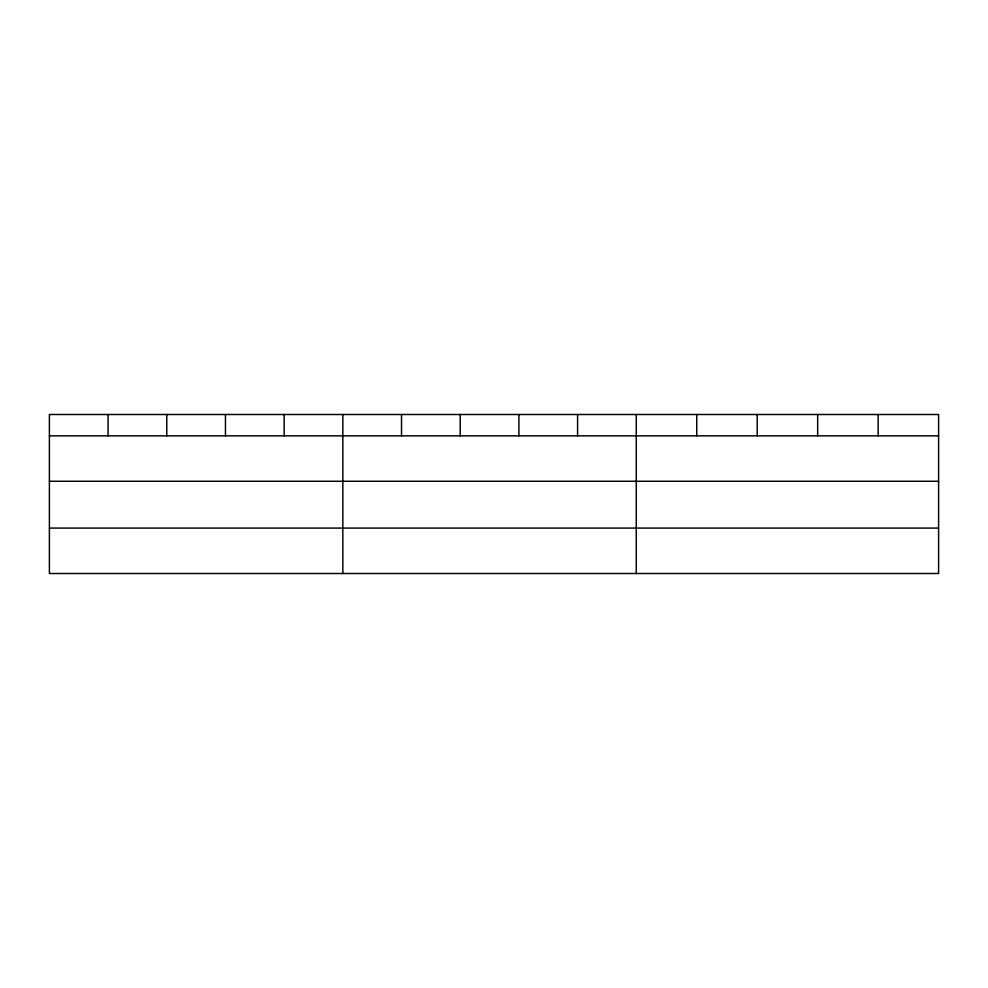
<?xml version="1.0" encoding="UTF-8"?>
<svg xmlns="http://www.w3.org/2000/svg" width="988" height="988" viewBox="0 0 988 988"><rect width="100%" height="100%" fill="white"/><g stroke="black" fill="none" stroke-linecap="round" stroke-linejoin="round"><path stroke-width="1.48" d="M938.6 481.267L938.6 414.503L49.4 414.503L49.4 573.497L938.6 573.497L938.6 481.267L49.4 481.267M49.4 435.844L938.6 435.844M49.4 528.074L938.6 528.074M878.134 414.503L878.134 435.844M817.669 414.503L817.669 435.844M757.203 414.503L757.203 435.844M696.738 414.503L696.738 435.844M636.272 414.503L636.272 573.497M577.585 414.503L577.585 435.844M518.898 414.503L518.898 435.844M460.21 414.503L460.21 435.844M401.523 414.503L401.523 435.844M342.836 414.503L342.836 573.497M284.149 414.503L284.149 435.844M225.462 414.503L225.462 435.844M166.774 414.503L166.774 435.844M108.087 414.503L108.087 435.844"/></g></svg>
